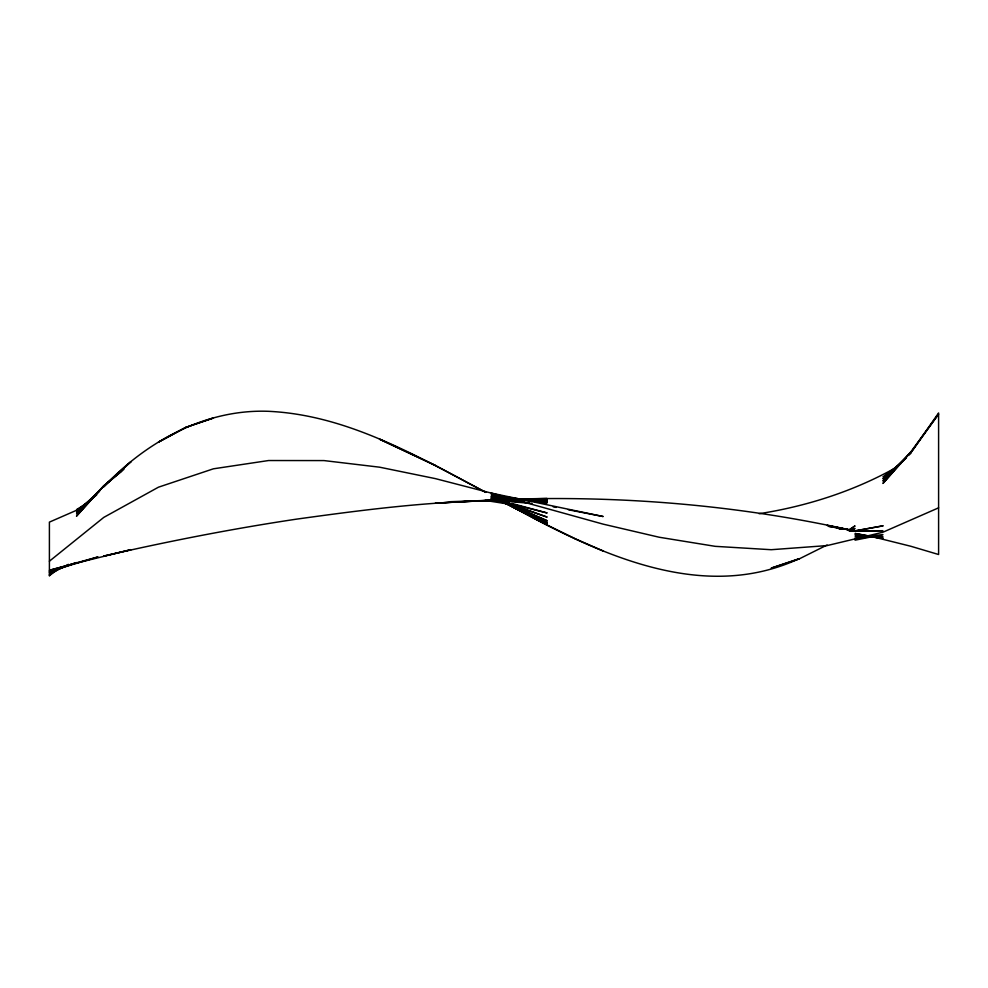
<?xml version="1.0" encoding="UTF-8"?>
<svg xmlns="http://www.w3.org/2000/svg" width="988" height="988" viewBox="0 0 988 988"><rect width="100%" height="100%" fill="white"/><g stroke="black" fill="none" stroke-linecap="round" stroke-linejoin="round"><path stroke-width="1.48" d="M938.6 412.935L910.788 452.837L938.6 414.096L910.788 451.899L882.926 483.441L910.788 452.072L882.926 481.02L900.068 464.051M902.217 461.927L906.502 457.679M99.405 491.332L76.545 513.871L103.765 485.874L131.058 461.606L103.765 486.812C146.162 441.722 205.306 408.871 268.588 411.317C347.591 415.009 417.689 456.481 485.886 492.395L435.338 465.41L379.59 439.215L435.338 465.41M53.574 571.805L49.4 575.843L49.4 522.121L80.065 508.746M56.699 568.631L49.4 575.535L60.503 567.507M100.356 490.159L76.545 512.019L89.562 501.225M906.329 457.506L882.926 478.822L894.535 469.362M908.552 455.468L910.788 453.443M121.561 471.264L103.765 485.874L76.545 516.082L103.765 485.874L123.945 469.312M49.4 561.209L103.765 517.403L158.438 487.195L213.383 468.818L268.588 460.531L324.002 460.581L379.59 467.188L435.338 478.612L491.209 493.074L603.162 524.146L659.194 537.237L715.226 546.339L771.208 549.711L827.117 545.586L882.926 532.211L938.6 507.832M96.663 494.963L76.545 510.574L86.907 503.954M882.926 476.883L901.093 463.335M848.692 530.247L855.04 525.912L848.692 530.111M56.798 569.335L49.4 574.361L68.394 564.346M76.545 509.586L86.907 503.337M896.178 467.448C854.003 491.11 806.826 506.264 759.105 513.711M851.051 530.766L855.04 528.481L849.717 531.062M827.117 544.993L799.169 558.924L771.208 568.112L799.169 558.689C697.886 605.558 589.243 549.143 500.533 500.348L547.154 525.06L575.152 538.682M58.897 568.174L49.4 572.546L76.545 562.567L49.4 571.459L98.034 556.923L49.4 570.298L76.545 563.098M76.545 563.074L131.058 549.649L103.765 556.083C167.454 541.461 231.637 528.876 296.264 519.182C370.833 508.832 446.045 499.113 521.454 500.904L491.209 500.261L450.442 501.694M855.04 540.164L882.926 534.557L855.04 537.966L882.926 536.348L855.04 536.138L882.926 537.645L855.04 534.656L882.926 538.448L874.121 536.867M849.161 530.778L855.04 530.889L882.926 525.851L855.04 530.889L849.161 530.815M852.101 531.112L855.04 530.741M518.428 500.261L491.209 500.299L435.338 503.139L491.209 500.187L524.467 501.879L498.767 500.397M513.884 499.076L491.209 499.471L513.884 499.113L491.209 499.175L513.884 498.94L491.209 496.272L513.884 498.532L491.209 496.902L513.884 498.903L491.209 498.829L513.884 498.903L491.209 497.47L513.884 498.878M522.961 499.706L547.154 501.842L516.909 498.829L547.154 500.187L516.909 498.989L547.154 498.582L516.909 499.064L519.935 499.434M516.909 498.965L547.154 499.582L516.909 498.965L547.154 498.792L516.909 498.817L547.154 500.941L516.909 499.064C630.369 496.038 744.26 506.091 855.04 531.087L827.117 525.406L855.04 530.914L882.926 530.717L855.04 530.852L828.586 526.32L855.04 530.914M491.209 500.299L521.454 500.558L491.209 494.815L547.154 502.904L522.961 500.027M495.741 500.237L491.209 499.99L532.038 503.485M503.3 500.15L507.832 500.632M515.403 501.422L519.935 501.904M524.467 502.386L529.012 502.867M841.813 529.099L838.874 528.716L841.813 529.123M509.351 504.226L485.17 500.422M869.712 536.089L855.04 533.458L869.712 536.262M874.121 537.114L910.788 546.253L938.6 554.515L938.6 413.774M553.231 506.844L556.256 507.424M568.372 509.771L603.162 516.526L491.209 493.074M494.148 499.619L547.154 512.982L511.821 503.448M504.46 501.472L508.869 502.657M508.869 503.917L492.679 499.545L510.339 504.93M494.148 499.446L508.869 504.065M494.074 499.508L512.723 505.893M495.507 499.372L547.154 517.107L511.29 504.152M511.29 505.041L495.507 499.483L514.155 506.634M498.372 500.237L512.723 505.782M495.396 499.187L512.192 506.054M512.192 505.782L499.595 500.521L547.154 520.738L512.192 505.288M499.595 500.681L520.577 509.857M575.152 538.732L603.162 550.995M505.189 502.2L509.388 504.053M499.595 500.36L512.192 505.942M499.397 500.459L526.69 513.241M526.69 513.118L499.397 500.175L547.154 524.109L502.126 501.299L547.154 524.838L502.126 501.163L547.154 522.244L503.485 501.509L547.154 523.479L502.126 501.101L547.154 524.702M499.397 500.274L529.42 514.896M532.149 516.23L538.966 519.552M533.508 516.823L502.126 501.373L547.154 524.542L502.126 501.225M185.88 427.335L158.438 442.142L185.88 427.372L213.383 418.023L185.88 427.335"/></g></svg>
